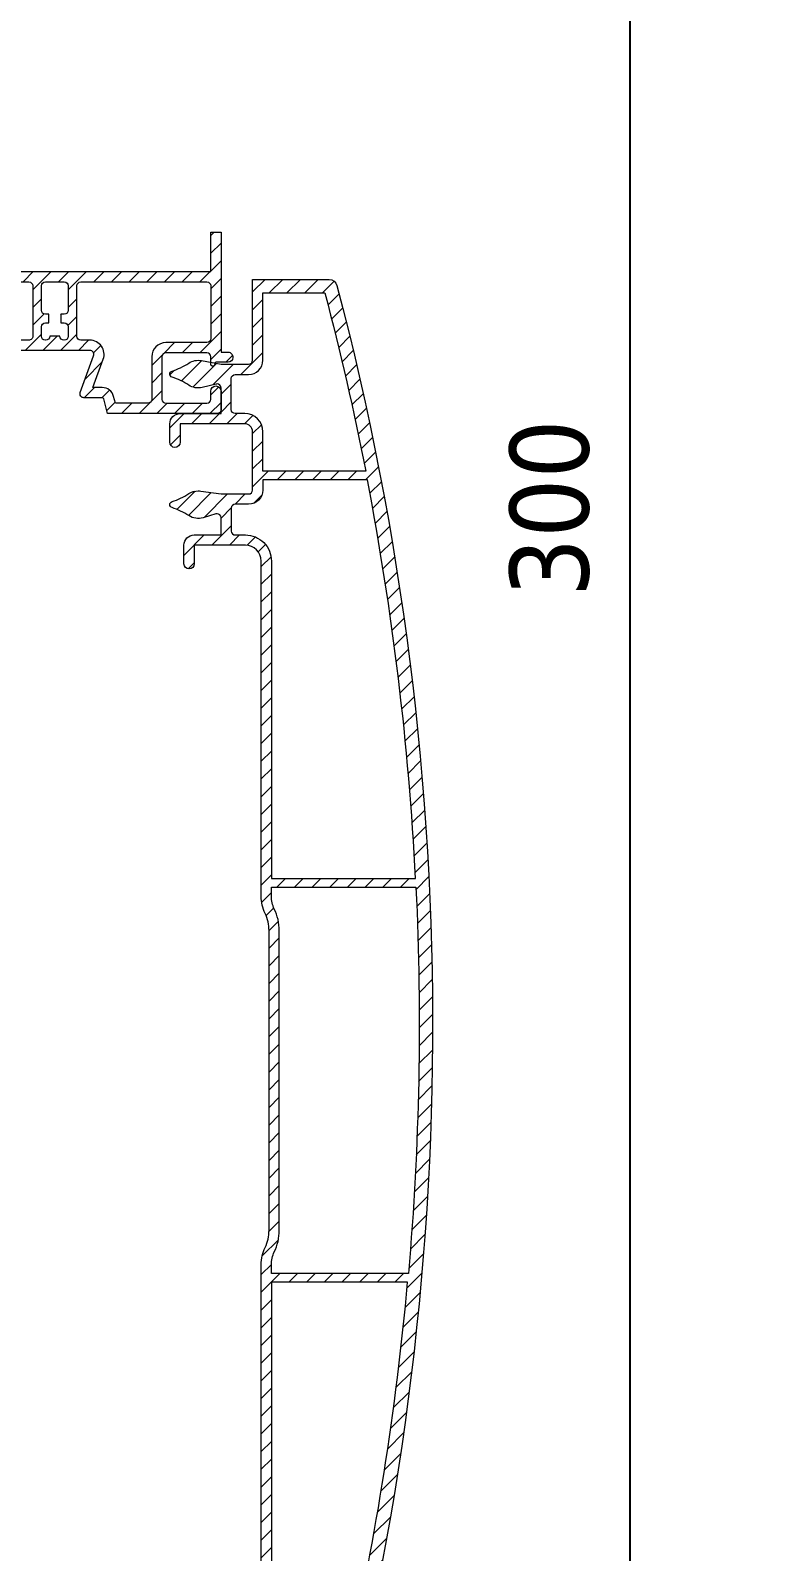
# Model space of a CAD drawing. Header units: millimetres. Extents: x -20000 to 230000, y -17405 to 25402.
# Drawn here: x 165192.1 to 165284.2, y -3788 to -3595.1 of the extents above; entities that cross this region are included whole.
import ezdxf

# ---------------------------------------------------------------- set-up
doc = ezdxf.new("R2010")
doc.units = ezdxf.units.MM
doc.header["$PDMODE"] = 35
doc.header["$PDSIZE"] = 0.5
doc.layers.get('0').update_dxf_attribs({"lineweight": 13})
doc.layers.get('Defpoints').update_dxf_attribs({"true_color": 0xc2a584})
doc.layers.add('1 - Cotation', color=32, linetype='Continuous', lineweight=13)
doc.layers.add('1 - PVC', color=7, linetype='Continuous', lineweight=13)
doc.styles.add('Texte Poralu', font='tahomabd.ttf')
doc.dimstyles.new('100 - 1000', dxfattribs={"dimtxt": 15, "dimasz": 15, "dimexe": 5, "dimexo": 2.5, "dimgap": 8, "dimtad": 1, "dimdec": 1, "dimtxsty": 'Texte Poralu', "dimcen": 10, "dimazin": 0, "dimtfac": 1, "dimtdec": 1, "dimtmove": 0, "dimatfit": 3, "dimfxl": 1, "dimarcsym": 0})
doc.dimstyles.new('30 - 1000', dxfattribs={"dimtxt": 10, "dimasz": 10, "dimexe": 5, "dimexo": 2.5, "dimgap": 5, "dimtad": 1, "dimdec": 1, "dimtxsty": 'Texte Poralu', "dimcen": 5, "dimazin": 0, "dimtfac": 1, "dimtdec": 1, "dimtmove": 0, "dimatfit": 3, "dimfxl": 1, "dimarcsym": 0})

# ---------------------------------------------------------------- blocks, each defined once
blk = doc.blocks.new('*D1036')
at = {"layer": '1 - Cotation', "color": 0, "lineweight": -2, "transparency": 16777216}
for p, q in [((165415.0000000001, -3505.668358777199), (165357.4999999999, -3505.668358777199)), ((165362.4999999999, -3520.668358777199), (165362.4999999999, -3790.668358777184)), ((165020.0000000001, -3805.668358777184), (165367.4999999999, -3805.668358777184))]:
    blk.add_line(p, q, dxfattribs=at)
at = {"layer": '1 - Cotation', "color": 0, "transparency": 16777216}
for points in [[(165359.9999999999, -3520.668358777199), (165364.9999999999, -3520.668358777199), (165362.4999999999, -3505.668358777199)], [(165359.9999999999, -3790.668358777184), (165364.9999999999, -3790.668358777184), (165362.4999999999, -3805.668358777184)]]:
    blk.add_solid(points, dxfattribs=at)
at = {"layer": 'Defpoints', "color": 0, "transparency": 16777216}
for p in [(165417.5000000001, -3505.668358777199), (165017.5000000001, -3805.668358777184), (165362.4999999999, -3805.668358777184)]:
    blk.add_point(p, dxfattribs=at)
at = {"layer": '1 - Cotation', "color": 0, "transparency": 16777216, "insert": (165346.9999999999, -3655.668358777164), "char_height": 15, "attachment_point": 5, "rotation": 90, "style": 'Texte Poralu'}
blk.add_mtext('RET', dxfattribs=at)
blk = doc.blocks.new('*D1045')
at = {"layer": 'Defpoints', "color": 0, "lineweight": -2, "transparency": 16777216}
for p, q in [((165020.0000000001, -3505.668358777199), (165273.2423101744, -3505.668358777199)), ((165268.2423101744, -3795.668358777184), (165268.2423101744, -3515.668358777199)), ((165020.0000000001, -3805.668358777184), (165273.2423101744, -3805.668358777184))]:
    blk.add_line(p, q, dxfattribs=at)
at = {"layer": 'Defpoints', "color": 0, "transparency": 16777216}
for p in [(165017.5000000001, -3505.668358777199), (165268.2423101744, -3505.668358777199), (165017.5000000001, -3805.668358777184)]:
    blk.add_point(p, dxfattribs=at)
for points in [[(165266.5756435077, -3515.668358777199), (165269.908976841, -3515.668358777199), (165268.2423101744, -3505.668358777199)], [(165266.5756435077, -3795.668358777184), (165269.908976841, -3795.668358777184), (165268.2423101744, -3805.668358777184)]]:
    blk.add_solid(points, dxfattribs=at)
at = {"layer": 'Defpoints', "color": 0, "transparency": 16777216, "insert": (165258.034116756, -3655.668358777164), "char_height": 10, "attachment_point": 5, "rotation": 90, "style": 'Texte Poralu'}
blk.add_mtext('300', dxfattribs=at)
blk = doc.blocks.new('Rehau - VR MB 190 - Caisson face dessus')
at = {"layer": '1 - PVC'}
h = blk.add_hatch(dxfattribs=at)
h.set_pattern_fill('ANSI31', color=256, scale=0.5, style=0)
h.set_pattern_definition([(45, (0, -23), (-1.122532015133644, 1.122532015133644), [])])
h.paths.add_polyline_path([(0, 0), (-1.30000000000291, 0), (-1.30000000000291, -5), (-103.6000000000058, -5), (-103.6000000000058, -1.499729683448095), (-95.91209513525246, -3.479464190488216, 1), (-95.58790486474754, -2.220535809523426), (-104.2753114344086, 0.01658325811149552, 0.4901149396407558), (-104.8999999999942, -0.4676199653767981), (-104.8999999999942, -5), (-173.8000000000029, -5), (-173.8000000000029, -0.5059667757595889, 0.4779336225910771), (-174.4054816911375, -0.01721979328431189), (-184.5871261984867, -2.214628922869451, 1), (-184.3128738015221, -3.48537107714219), (-175.1000000000058, -1.497042670496739), (-175.1000000000058, -5), (-192.1000000000058, -5, 0.4142135623730951), (-195.1000000000058, -8), (-195.1000000000058, -22.5), (-192.8000000000029, -22.5, 0.6681786379194443), (-192.0928932188108, -20.79289321880788), (-193.8000000000029, -19.08578643761575), (-193.8000000000029, -8, -0.4142135623730951), (-192.1000000000058, -6.299999999988358), (-183.6000000000058, -6.299999999988358, -0.4142135623730951), (-183.1000000000058, -6.799999999988358), (-183.1000000000058, -22.5, 0.7002075382097579), (-182.2169777784438, -22.82139380485751), (-180.5169777784467, -20.79541269742185, 0.3888787318536968), (-180.5464466094127, -20.12046550196828), (-181.8000000000029, -18.86691211140715), (-181.8000000000029, -15), (-164.25, -15), (-164.25, -17.32876848225715, -0.2490694201742619), (-164.6900000000023, -18.1572610893636, 0.4738594639456429), (-164.9018622759031, -20.4693856893573), (-164.8999908398982, -20.4712232426391, -0.2004692442629366), (-163.9999967667973, -22.60160820331657, 0.9956274607924341), (-163.2000045008317, -22.60189747536788), (-163.2000032293581, -22.6016073289793, -0.200469168454592), (-162.3000091598951, -20.47122324269731, 0.4726726556039848), (-162.5030204101786, -18.162007441686), (-162.5099999960512, -18.15726109204115, -0.2490694214405701), (-162.9499999999971, -17.32876848225715), (-162.9499999999971, -15), (-135.7939221417182, -15, 0.06874593423649897), (-122.2381460586766, -13.12734082399402, -0.1381447409988733), (-76.961853941335, -13.12734082399402, 0.06874593423648462), (-63.40607785827888, -15), (-16.64432660114835, -15, -0.5205670505521435), (-16.17448029074876, -15.67101007164456), (-17.86984631039377, -20.32898992835544, 0.5205670505517205), (-17.39999999999418, -21), (-15.0893637824629, -21, -0.3394542588623574), (-14.89617861720035, -21.14823619095841), (-14.39999999999418, -23), (-0.5, -23, 0.4142135623730951), (0, -22.5), (0, -20.15000000002328, 1), (-1.30000000000291, -20.15000000002328), (-1.30000000000291, -21.20000000001164, -0.4142135623730951), (-1.80000000000291, -21.70000000001164), (-7, -21.70000000001164, -0.4142135623730951), (-7.5, -21.20000000001164), (-7.5, -15.79999999998836, -0.4142135623730951), (-7, -15.29999999998836), (-1.80000000000291, -15.29999999998836, -0.4142135623730951), (-1.30000000000291, -15.79999999998836), (-1.30000000000291, -16.75, 1), (-0.8000000000029104, -16.75), (-0.8000000000029104, -16.70000000001164, -0.4142135623730951), (-0.6000000000058208, -16.5), (0.8999999999941792, -16.5, 0.4142135623737055), (1.5, -15.90000000002328, 0.4142135623728544), (0.8999999999941792, -15.20000000001164), (0, -15.20000000001164)])
h.paths.add_polyline_path([(-140.8000000000029, -9.25), (-140.3500000000058, -9.25), (-140.3500000000058, -8.150000000023283), (-140.8000000000029, -8.150000000023283, -0.4142135623730951), (-141.3000000000029, -7.650000000023283), (-141.3000000000029, -6.799999999988358, -0.4142135623730951), (-140.8000000000029, -6.299999999988358), (-138.3999999999942, -6.299999999988358, -0.4142135623730951), (-137.8999999999942, -6.799999999988358), (-137.8999999999942, -7.650000000023283, -0.4142135623730951), (-138.3999999999942, -8.150000000023283), (-138.8500000000058, -8.150000000023283), (-138.8500000000058, -9.25), (-138.3999999999942, -9.25, -0.4142135623731618), (-137.8999999999942, -9.75), (-137.8999999999942, -10.25, -0.4142135623730951), (-138.3999999999942, -10.75), (-138.8500000000058, -10.75), (-138.8500000000058, -11.84999999997672), (-138.3999999999942, -11.84999999997672, -0.4142135623730951), (-137.8999999999942, -12.34999999997672), (-137.8999999999942, -13.20000000001164, -0.4142135623730951), (-138.3999999999942, -13.70000000001164), (-140.8000000000029, -13.70000000001164, -0.4142135623730951), (-141.3000000000029, -13.20000000001164), (-141.3000000000029, -12.34999999997672, -0.4142135623730951), (-140.8000000000029, -11.84999999997672), (-140.3500000000058, -11.84999999997672), (-140.3500000000058, -10.75), (-140.8000000000029, -10.75, -0.4142135623730951), (-141.3000000000029, -10.25), (-141.3000000000029, -9.75, -0.4142135623730951)], flags=16)
h.paths.add_polyline_path([(-142.3999999999942, -13.20000000001164, -0.4142135623730951), (-142.8999999999942, -13.70000000001164), (-175.8000000000029, -13.70000000001164, -0.4142135623730951), (-176.3000000000029, -13.20000000001164), (-176.3000000000029, -6.799999999988358, -0.4142135623730951), (-175.8000000000029, -6.299999999988358), (-142.8999999999942, -6.299999999988358, -0.4142135623730951), (-142.3999999999942, -6.799999999988358)], flags=16)
h.paths.add_polyline_path([(-136.8000000000029, -6.799999999988358, -0.4142135623730951), (-136.3000000000029, -6.299999999988358), (-100.6499999999942, -6.299999999988358, -0.4142135623728953), (-100.1499999999942, -6.799999999988358), (-100.1499999999942, -8.206462730187923, -0.4106126821967224), (-100.6438452520524, -8.706424847827293, 0.06565458274629217), (-122.5905962362449, -11.87602996238274, -0.06875213837987151), (-136.3025589063182, -13.69897293968825, -0.4127153763888642), (-136.8000000000029, -13.19897948770085)], flags=16)
h.paths.add_polyline_path([(-177.3999999999942, -9.75), (-177.3999999999942, -10.25, -0.4142135623730951), (-177.8999999999942, -10.75), (-178.8500000000058, -10.75), (-178.8500000000058, -11.84999999997672), (-177.8999999999942, -11.84999999997672, -0.4142135623730951), (-177.3999999999942, -12.34999999997672), (-177.3999999999942, -13.20000000001164, -0.4142135623730951), (-177.8999999999942, -13.70000000001164), (-181.3000000000029, -13.70000000001164, -0.4142135623730951), (-181.8000000000029, -13.20000000001164), (-181.8000000000029, -12.54999999998836, -0.4142135623730951), (-181.3000000000029, -12.04999999998836), (-180.3500000000058, -12.04999999998836), (-180.3500000000058, -10.75), (-181.3000000000029, -10.75, -0.4142135623730951), (-181.8000000000029, -10.25), (-181.8000000000029, -9.75, -0.4142135623730951), (-181.3000000000029, -9.25), (-180.3500000000058, -9.25), (-180.3500000000058, -7.950000000011642), (-181.3000000000029, -7.950000000011642, -0.4142135623730951), (-181.8000000000029, -7.450000000011642), (-181.8000000000029, -6.799999999988358, -0.4142135623730951), (-181.3000000000029, -6.299999999988358), (-177.8999999999942, -6.299999999988358, -0.4142135623730951), (-177.3999999999942, -6.799999999988358), (-177.3999999999942, -7.650000000023283, -0.4142135623730951), (-177.8999999999942, -8.150000000023283), (-178.8500000000058, -8.150000000023283), (-178.8500000000058, -9.25), (-177.8999999999942, -9.25, -0.4142135623728953)], flags=16)
h.paths.add_polyline_path([(-99.05000000000291, -8.206462730187923), (-99.05000000000291, -6.799999999988358, -0.4142135623730951), (-98.55000000000291, -6.299999999988358), (-62.35000000000582, -6.299999999988358, -0.4142135623728953), (-61.85000000000582, -6.799999999988358), (-61.85000000000582, -13.20000000001164, -0.4142135623725623), (-62.34999999999127, -13.70000000001164), (-63.40607785827888, -13.70000000001164, -0.06874593423649415), (-76.60940376317012, -11.87602996255737, 0.06565458274807222), (-98.55615474794467, -8.706424847827293, -0.4106126821957295)], flags=16)
h.paths.add_polyline_path([(-60.75, -6.799999999988358, -0.4142135623730951), (-60.25, -6.299999999988358), (-24.39999999999418, -6.299999999988358, -0.4142135623730285), (-23.89999999999418, -6.799999999988358), (-23.89999999999418, -13.20000000001164, -0.4142135623728287), (-24.39999999999418, -13.70000000001164), (-60.25, -13.70000000001164, -0.4142135623736944), (-60.75, -13.20000000001164)], flags=16)
h.paths.add_polyline_path([(-22.80000000000291, -6.799999999988358, -0.4142135623730951), (-22.30000000000291, -6.299999999988358), (-19.89999999999418, -6.299999999988358, -0.4142135623730951), (-19.39999999999418, -6.799999999988358), (-19.39999999999418, -9.900000000023283, -0.4142135623736278), (-19.89999999999418, -10.40000000002328), (-20.35000000000582, -10.40000000002328), (-20.35000000000582, -11.5), (-19.89999999999418, -11.5, -0.4142135623730951), (-19.39999999999418, -12), (-19.39999999999418, -13.20000000001164, -0.4142135623730951), (-19.89999999999418, -13.70000000001164), (-19.94999999999709, -13.70000000001164, -0.4142135623730951), (-20.44999999999709, -13.20000000001164), (-21.75, -13.20000000001164, -0.4142135623730951), (-22.25, -13.70000000001164), (-22.30000000000291, -13.70000000001164, -0.4142135623723626), (-22.80000000000291, -13.20000000001164), (-22.80000000000291, -12, -0.414213562372296), (-22.30000000000291, -11.5), (-21.85000000000582, -11.5), (-21.85000000000582, -10.40000000002328), (-22.30000000000291, -10.40000000002328, -0.4142135623725622), (-22.80000000000291, -9.900000000023283)], flags=16)
h.paths.add_polyline_path([(-18.30000000000291, -6.799999999988358, -0.4142135623730951), (-17.80000000000291, -6.299999999988358), (-1.80000000000291, -6.299999999988358, -0.4142135623730951), (-1.30000000000291, -6.799999999988358), (-1.30000000000291, -13.5, -0.4142135623736278), (-1.80000000000291, -14), (-7, -14, 0.4142135623731321), (-8.80000000000291, -15.79999999998836), (-8.80000000000291, -21.20000000001164, -0.4142135623730951), (-9.30000000000291, -21.70000000001164), (-13.40247491562332, -21.70000000001164), (-13.6426914826443, -20.8034995670896, 0.336273883426644), (-15.08080011735728, -19.70000000001164), (-16.25748159459908, -19.70000000001164), (-14.95287988372729, -16.11563625797862, 0.5205670505517457), (-16.64432660114835, -13.70000000001164), (-17.80000000000291, -13.70000000001164, -0.4142135623730951), (-18.30000000000291, -13.20000000001164)], flags=16)
for points in [[(-76.961853941335, -13.12734082399402, 0.1381447409988704), (-122.2381460586766, -13.12734082399402, -0.06874593423649415), (-135.7939221417182, -15), (-162.9499999999971, -15), (-162.9499999999971, -17.32876848225715, 0.2475759155176926), (-162.5146530638158, -18.15409685176564), (-162.5099999999948, -18.1572610893636, -0.4743948554258062), (-162.3000091598951, -20.47122324269731, 0.2002812641760695), (-163.1999937297951, -22.59943953668699), (-163.2000032331998, -22.60160820331657, -0.9959875415723302), (-163.9999967667973, -22.60160820331657, 0.2004692442629365), (-164.8999908398982, -20.4712232426391), (-164.9018622759031, -20.4693856893573, -0.4738594639456926), (-164.6900000000023, -18.1572610893636, 0.2490694201741676), (-164.25, -17.32876848225715), (-164.25, -15), (-181.8000000000029, -15), (-181.8000000000029, -18.86691211140715), (-180.5464466094127, -20.12046550196828, -0.3888787318536968), (-180.5169777784467, -20.79541269742185), (-182.2169777784438, -22.82139380485751, -0.7002075382097577), (-183.1000000000058, -22.5), (-183.1000000000058, -6.799999999988358, 0.414213562373095), (-183.6000000000058, -6.299999999988358), (-192.1000000000058, -6.299999999988358, 0.414213562373095), (-193.8000000000029, -8), (-193.8000000000029, -19.08578643761575), (-192.0928932188108, -20.79289321880788, -0.6681786379194442), (-192.8000000000029, -22.5), (-195.1000000000058, -22.5), (-195.1000000000058, -8, -0.414213562373095), (-192.1000000000058, -5), (-175.1000000000058, -5), (-175.1000000000058, -1.497042670496739), (-184.3128738015221, -3.48537107714219, -1.000000000000468), (-184.5871261984867, -2.214628922869451), (-174.4054816911375, -0.01721979328431189, -0.4779336225910769), (-173.8000000000029, -0.5059667757595889), (-173.8000000000029, -5), (-104.8999999999942, -5), (-104.8999999999942, -0.4676199653767981, -0.4901149396407558), (-104.2753114344086, 0.01658325811149552), (-95.58790486474754, -2.220535809523426, -0.9999999999990626), (-95.91209513525246, -3.479464190488216), (-103.6000000000058, -1.499729683448095), (-103.6000000000058, -5), (-1.30000000000291, -5), (-1.30000000000291, 0), (0, 0), (0, -15.20000000001164), (0.8999999999941792, -15.20000000001164, -0.4142135623734577), (1.5, -15.90000000002328, -0.414213562373095), (0.8999999999941792, -16.5), (-0.6000000000058208, -16.5, 0.414213562373095), (-0.8000000000029104, -16.70000000001164), (-0.8000000000029104, -16.75, -0.9999999999999999), (-1.30000000000291, -16.75), (-1.30000000000291, -15.79999999998836, 0.414213562373095), (-1.80000000000291, -15.29999999998836), (-7, -15.29999999998836, 0.414213562373095), (-7.5, -15.79999999998836), (-7.5, -21.20000000001164, 0.414213562373095), (-7, -21.70000000001164), (-1.80000000000291, -21.70000000001164, 0.414213562373095), (-1.30000000000291, -21.20000000001164), (-1.30000000000291, -20.15000000002328, -0.9999999999999999), (0, -20.15000000002328), (0, -22.5, -0.414213562373095), (-0.5, -23), (-14.39999999999418, -23), (-14.89617861720035, -21.14823619095841, 0.3394542588623574), (-15.0893637824629, -21), (-17.39999999999418, -21, -0.5205670505517206), (-17.86984631039377, -20.32898992835544), (-16.17448029074876, -15.67101007164456, 0.5205670505521435), (-16.64432660114835, -15), (-63.40607785827888, -15, -0.06874593423649415)], [(-177.3999999999942, -13.20000000001164, -0.414213562373095), (-177.8999999999942, -13.70000000001164), (-181.3000000000029, -13.70000000001164, -0.414213562373095), (-181.8000000000029, -13.20000000001164), (-181.8000000000029, -12.54999999998836, -0.414213562373095), (-181.3000000000029, -12.04999999998836), (-180.3500000000058, -12.04999999998836), (-180.3500000000058, -10.75), (-181.3000000000029, -10.75, -0.414213562373095), (-181.8000000000029, -10.25), (-181.8000000000029, -9.75, -0.414213562373095), (-181.3000000000029, -9.25), (-180.3500000000058, -9.25), (-180.3500000000058, -7.950000000011642), (-181.3000000000029, -7.950000000011642, -0.414213562373095), (-181.8000000000029, -7.450000000011642), (-181.8000000000029, -6.799999999988358, -0.414213562373095), (-181.3000000000029, -6.299999999988358), (-177.8999999999942, -6.299999999988358, -0.414213562373095), (-177.3999999999942, -6.799999999988358), (-177.3999999999942, -7.650000000023283, -0.414213562373095), (-177.8999999999942, -8.150000000023283), (-178.8500000000058, -8.150000000023283), (-178.8500000000058, -9.25), (-177.8999999999942, -9.25, -0.414213562373095), (-177.3999999999942, -9.75), (-177.3999999999942, -10.25, -0.414213562373095), (-177.8999999999942, -10.75), (-178.8500000000058, -10.75), (-178.8500000000058, -11.84999999997672), (-177.8999999999942, -11.84999999997672, -0.414213562373095), (-177.3999999999942, -12.34999999997672)], [(-176.3000000000029, -13.20000000001164), (-176.3000000000029, -6.799999999988358, -0.414213562373095), (-175.8000000000029, -6.299999999988358), (-142.8999999999942, -6.299999999988358, -0.414213562373095), (-142.3999999999942, -6.799999999988358), (-142.3999999999942, -13.20000000001164, -0.414213562373095), (-142.8999999999942, -13.70000000001164), (-175.8000000000029, -13.70000000001164, -0.414213562373095)], [(-141.3000000000029, -12.34999999997672, -0.414213562373095), (-140.8000000000029, -11.84999999997672), (-140.3500000000058, -11.84999999997672), (-140.3500000000058, -10.75), (-140.8000000000029, -10.75, -0.414213562373095), (-141.3000000000029, -10.25), (-141.3000000000029, -9.75, -0.414213562373095), (-140.8000000000029, -9.25), (-140.3500000000058, -9.25), (-140.3500000000058, -8.150000000023283), (-140.8000000000029, -8.150000000023283, -0.414213562373095), (-141.3000000000029, -7.650000000023283), (-141.3000000000029, -6.799999999988358, -0.414213562373095), (-140.8000000000029, -6.299999999988358), (-138.3999999999942, -6.299999999988358, -0.414213562373095), (-137.8999999999942, -6.799999999988358), (-137.8999999999942, -7.650000000023283, -0.414213562373095), (-138.3999999999942, -8.150000000023283), (-138.8500000000058, -8.150000000023283), (-138.8500000000058, -9.25), (-138.3999999999942, -9.25, -0.414213562373095), (-137.8999999999942, -9.75), (-137.8999999999942, -10.25, -0.414213562373095), (-138.3999999999942, -10.75), (-138.8500000000058, -10.75), (-138.8500000000058, -11.84999999997672), (-138.3999999999942, -11.84999999997672, -0.414213562373095), (-137.8999999999942, -12.34999999997672), (-137.8999999999942, -13.20000000001164, -0.414213562373095), (-138.3999999999942, -13.70000000001164), (-140.8000000000029, -13.70000000001164, -0.414213562373095), (-141.3000000000029, -13.20000000001164)], [(-136.8000000000029, -13.19897948775906), (-136.8000000000029, -6.799999999988358, -0.414213562373095), (-136.3000000000029, -6.299999999988358), (-100.6499999999942, -6.299999999988358, -0.414213562373095), (-100.1499999999942, -6.799999999988358), (-100.1499999999942, -8.206462730187923, -0.4106126821967224), (-100.6438452520524, -8.706424847827293, 0.06565458274629217), (-122.5905962362449, -11.87602996238274, -0.06875213837987151), (-136.3025589063182, -13.69897293968825, -0.4127153763857373)], [(-63.40607785827888, -13.70000000001164, -0.06874593423649415), (-76.60940376317012, -11.87602996255737, 0.06565458274807222), (-98.55615474794467, -8.706424847827293, -0.4106126821959256), (-99.05000000000291, -8.206462730187923), (-99.05000000000291, -6.799999999988358, -0.414213562373095), (-98.55000000000291, -6.299999999988358), (-62.35000000000582, -6.299999999988358, -0.414213562373095), (-61.85000000000582, -6.799999999988358), (-61.85000000000582, -13.20000000001164, -0.414213562373095), (-62.35000000000582, -13.70000000001164)], [(-60.25, -13.70000000001164, -0.414213562373095), (-60.75, -13.20000000001164), (-60.75, -6.799999999988358, -0.414213562373095), (-60.25, -6.299999999988358), (-24.39999999999418, -6.299999999988358, -0.414213562373095), (-23.89999999999418, -6.799999999988358), (-23.89999999999418, -13.20000000001164, -0.4142135623738942), (-24.39999999999418, -13.70000000001164)], [(-21.75, -13.20000000001164, -0.414213562373095), (-22.25, -13.70000000001164), (-22.30000000000291, -13.70000000001164, -0.414213562373095), (-22.80000000000291, -13.20000000001164), (-22.80000000000291, -12, -0.414213562373095), (-22.30000000000291, -11.5), (-21.85000000000582, -11.5), (-21.85000000000582, -10.40000000002328), (-22.30000000000291, -10.40000000002328, -0.414213562373095), (-22.80000000000291, -9.900000000023283), (-22.80000000000291, -6.799999999988358, -0.414213562373095), (-22.30000000000291, -6.299999999988358), (-19.89999999999418, -6.299999999988358, -0.414213562373095), (-19.39999999999418, -6.799999999988358), (-19.39999999999418, -9.900000000023283, -0.414213562373095), (-19.89999999999418, -10.40000000002328), (-20.35000000000582, -10.40000000002328), (-20.35000000000582, -11.5), (-19.89999999999418, -11.5, -0.414213562373095), (-19.39999999999418, -12), (-19.39999999999418, -13.20000000001164, -0.414213562373095), (-19.89999999999418, -13.70000000001164), (-19.94999999999709, -13.70000000001164, -0.414213562373095), (-20.44999999999709, -13.20000000001164)], [(-14.95287988372729, -16.11563625797862, 0.5205670505519059), (-16.64432660114835, -13.70000000001164), (-17.80000000000291, -13.70000000001164, -0.414213562373095), (-18.30000000000291, -13.20000000001164), (-18.30000000000291, -6.799999999988358, -0.414213562373095), (-17.80000000000291, -6.299999999988358), (-1.80000000000291, -6.299999999988358, -0.414213562373095), (-1.30000000000291, -6.799999999988358), (-1.30000000000291, -13.5, -0.414213562373095), (-1.80000000000291, -14), (-7, -14, 0.414213562373095), (-8.80000000000291, -15.79999999998836), (-8.80000000000291, -21.20000000001164, -0.414213562373095), (-9.30000000000291, -21.70000000001164), (-13.40247491562332, -21.70000000001164), (-13.63825860340148, -20.82004329765914, 0.3394542588655843), (-15.08080011737184, -19.70000000001164), (-16.25748159459908, -19.70000000001164)]]:
    blk.add_lwpolyline(points, format="xyb", close=True, dxfattribs=at)
blk = doc.blocks.new('Rehau - VR MB 190 - Caisson face intérieure')
at = {"layer": '1 - PVC'}
h = blk.add_hatch(dxfattribs=at)
h.set_pattern_fill('ANSI31', color=256, scale=0.5, style=0)
h.set_pattern_definition([(45, (-4, -17), (-1.122532015133644, 1.122532015133644), [])])
edge = h.paths.add_edge_path(flags=16)
edge.add_line((3.394000000000233, -120.5866706960951), (3.394000000000233, -82.5866706960951))
edge.add_arc((-2.906000000002678, -82.5866706960951), 6.300000000001546, 359.9999999999917, 385.841932763138)
edge.add_arc((6.093999999997322, -78.22777175257215), 3.700000000000713, 180.0000000000035, 205.8419327631764, ccw=False)
edge.add_line((2.394000000000233, -78.22777175257215), (2.394000000000233, -77.0899999999674))
edge.add_line((2.394000000000233, -77.09000000002561), (20.74565424636239, -77.09000000002561))
edge.add_arc((-344.1423107027804, -94.43540387559915), 365.3000000004585, -4.971125750904378, 2.721577495873589, ccw=False)
edge.add_line((19.78361107874662, -126.0899999999674), (2.394000000000233, -126.0900000000256))
edge.add_line((2.394000000000233, -126.0900000000256), (2.394000000000233, -124.9455696396763))
edge.add_arc((6.093999999997322, -124.9455696396763), 3.700000000000273, 154.1580672368379, 180.0000000000141, ccw=False)
edge.add_arc((-2.906000000002678, -120.5866706960951), 6.299999999999276, 334.158067236829, 360.0000000000052)
edge = h.paths.add_edge_path(flags=16)
edge.add_line((-2.69999999999709, -29.00364649336552), (-2.69999999999709, -31.90364649338881))
edge.add_arc((-2.19999999999709, -31.90364649338881), 0.5, 180, 270)
edge.add_line((-2.19999999999709, -32.40364649338881), (-0.9060000000026776, -32.40364649338881))
edge.add_arc((-0.9060000000026776, -35.70364649337716), 3.299999999999727, 0, 90.0000000000079, ccw=False)
edge.add_line((2.394000000000233, -35.70364649337716), (2.394000000000233, -75.98999999999069))
edge.add_line((2.394000000000233, -75.98999999999069), (20.69170234452758, -75.98999999999069))
edge.add_arc((-344.1423107019218, -94.43540387559915), 365.2999999996057, 2.894315364894684, 10.8934254567832)
edge.add_line((14.57513104219106, -25.39999999996508), (1.30000000000291, -25.40000000002328))
edge.add_line((1.30000000000291, -25.40000000002328), (1.30000000000291, -26.70364649337716))
edge.add_arc((-0.5, -26.70364649337716), 1.799999999999272, -90.0000000000145, 0, ccw=False)
edge.add_line((-0.5, -28.50364649336552), (-2.19999999999709, -28.50364649336552))
edge.add_arc((-2.19999999999709, -29.00364649336552), 0.5000000000004547, 89.99999999994789, 179.9999999999479)
edge = h.paths.add_edge_path(flags=16)
edge.add_line((-2.69999999999709, -16.5), (-2.69999999999709, -12.54999999998836))
edge.add_arc((-2.19999999999709, -12.54999999998836), 0.5000000000004547, 89.99999999994787, 179.9999999999479, ccw=False)
edge.add_line((-2.19999999999709, -12.04999999998836), (-0.5, -12.04999999998836))
edge.add_arc((-0.5, -10.25), 1.800000000000182, 269.9999999999856, 359.9999999999856)
edge.add_line((1.30000000000291, -10.25), (1.30000000000291, -1.700000000011642))
edge.add_line((1.30000000000291, -1.700000000011642), (9.190726060493034, -1.700000000011642))
edge.add_arc((-344.1423107030278, -94.43540387571556), 365.3000000007144, 11.069173990584773, 14.7061013882996, ccw=False)
edge.add_line((14.36168526312395, -24.29999999993015), (1.299999999988358, -24.29999999998836))
edge.add_line((1.30000000000291, -24.29999999998836), (1.30000000000291, -19.29999999998836))
edge.add_arc((-1, -19.29999999998836), 2.299999999999727, 359.9999999999944, 450)
edge.add_line((-1, -17), (-2.19999999999709, -17))
edge.add_arc((-2.19999999999709, -16.5), 0.5000000000001137, 179.999999999987, 270, ccw=False)
edge = h.paths.add_edge_path(flags=16)
edge.add_line((2.394000000000233, -127.1900000000023), (2.394000000000233, -175.1500000000233))
edge.add_line((2.394000000000233, -175.1500000000233), (12.12899599030789, -175.1500000000233))
edge.add_arc((-344.1423107028531, -94.43540387554094), 365.3000000005403, 347.2349117571676, 354.8556693828665)
edge.add_line((19.68625666524167, -127.1899999999441), (2.394000000000233, -127.1900000000023))
edge = h.paths.add_edge_path(flags=16)
edge.add_line((-0.9060000000026776, -188.2999999999884), (-21.20600000000559, -188.2999999999884))
edge.add_line((-21.20600000000559, -188.2999999999884), (-21.20600000000559, -186.7204987106961))
edge.add_line((-21.20600000000559, -186.7204987106961), (-14.14300339722831, -184.1497781825601))
edge.add_arc((-12.90600000000268, -183.75), 1.299999999999929, 197.9099386562721, 270.00000000002)
edge.add_line((-12.90600000000268, -185.0499999999884), (-5.906000000002678, -185.0499999999884))
edge.add_arc((-5.906000000002678, -183.25), 1.800000000000409, 269.9999999999856, 359.9999999999783)
edge.add_line((-4.105999999999767, -183.25), (-4.105999999999767, -176.75))
edge.add_arc((-3.605999999999767, -176.75), 0.5, 90, 180, ccw=False)
edge.add_line((-3.605999999999767, -176.25), (11.8780003208085, -176.25))
edge.add_arc((-344.1423107008159, -94.4354038759484), 365.2999999984569, 344.4963202581207, 347.0579468574051, ccw=False)
edge.add_arc((7.57653949354426, -192.0000000000582), 0.2999999999640085, 269.9999999952233, 344.4963202532397, ccw=False)
edge.add_line((7.576539493515156, -192.2999999999884), (6.093999999997322, -192.2999999999884))
edge.add_arc((6.093999999997322, -192), 0.3000000000000682, 180.0000000000217, 270, ccw=False)
edge.add_line((5.793999999994412, -192), (5.793999999994412, -181.5))
edge.add_arc((3.593999999997322, -181.5), 2.199999999999818, 0, 90)
edge.add_line((3.593999999997322, -179.2999999999884), (1.593999999997322, -179.2999999999884))
edge.add_arc((1.593999999997322, -181.5), 2.200000000000159, 90, 179.999999999997)
edge.add_line((-0.6059999999997672, -181.5), (-0.6059999999997672, -188))
edge.add_arc((-0.9060000000026776, -188), 0.2999999999997272, -89.99999999982629, 1.0862777344300412e-10, ccw=False)
edge = h.paths.add_edge_path(flags=17)
edge.add_arc((-21.40600000000268, -187.0061283120303), 1.499999999997867, 176.0383878751833, 178.1165752134831)
edge.add_arc((-21.40600000000268, -187.0061283120885), 1.500000000001554, 110.0000000000427, 176.0383878736522)
edge.add_line((-21.91903021499456, -185.5965893808752), (-13.76881513695116, -182.6301536895917))
edge.add_arc((-13.5978050652775, -183.0999999999767), 0.5000000000000001, 15.00000000002052, 110.0000000001005)
edge.add_line((-13.11484215213568, -182.9705904774601), (-12.90599999998813, -183.75))
edge.add_line((-12.90600000000268, -183.75), (-5.906000000002678, -183.75))
edge.add_arc((-5.906000000002678, -183.25), 0.5, 270, 360)
edge.add_line((-5.406000000002678, -183.25), (-5.406000000002678, -176.75))
edge.add_arc((-5.906000000002678, -176.75), 0.5, 0, 90)
edge.add_line((-5.906000000002678, -176.25), (-6.220676711207489, -176.25))
edge.add_line((-6.220676711207489, -176.25), (-16.96518254822877, -176.25))
edge.add_arc((-16.96518254822877, -173.75), 2.499999999997044, 250.0000000000072, 269.9999999999687)
edge.add_line((-17.82023290653888, -176.0992315519834), (-19.76105035831279, -175.3928317694226))
edge.add_arc((-18.90600000000268, -173.0436002174392), 2.499999999999562, 179.9999999999844, 249.9999999999957)
edge.add_line((-21.40600000000268, -173.0436002174392), (-21.40600000000268, -172.6500000000233))
edge.add_arc((-20.75599999999395, -172.6500000000233), 0.6499999999996362, 90, 180)
edge.add_arc((-20.75599999999395, -172.6500000000233), 0.6500000000007731, 1.002119382712587e-10, 90.00000000012024)
edge.add_line((-20.10599999999977, -172.6500000000233), (-20.10599999999977, -173.0436002174392))
edge.add_arc((-18.90600000000268, -173.0436002174392), 1.199999999999818, 180.0000000000543, 250.0000000001013)
edge.add_line((-19.31642417199328, -174.1712313623284), (-17.37560672021937, -174.8776311448892))
edge.add_arc((-16.96518254822877, -173.75), 1.200000000002682, 250.0000000001032, 270.0000000000651)
edge.add_line((-16.96518254822877, -174.9500000000116), (1.093999999997322, -174.9500000000116))
edge.add_line((1.093999999997322, -174.9500000000116), (1.093999999997322, -124.9455696396763))
edge.add_arc((6.093999999997322, -124.9455696396763), 5, 154.1580672368328, 180.0000000000091)
edge.add_arc((-2.906000000002678, -120.5866706961533), 4.999999999999556, 334.1580672368434, 360.0000000000182)
edge.add_line((2.093999999997322, -120.5866706960951), (2.093999999997322, -82.5866706960951))
edge.add_arc((-2.906000000002678, -82.5866706961533), 5.000000000000455, 1.954132796291007e-11, 25.84193276316606)
edge.add_arc((6.093999999997322, -78.22777175257215), 5.00000000000041, 179.9999999999896, 205.8419327631649)
edge.add_line((1.093999999997322, -78.22777175257215), (1.093999999997322, -35.70364649337716))
edge.add_arc((-0.9060000000026776, -35.70364649337716), 2, 0, 90)
edge.add_line((-0.9060000000026776, -33.70364649337716), (-7.406000000002678, -33.70364649337716))
edge.add_line((-7.406000000002678, -33.70364649337716), (-7.406000000002678, -36.05364649335388))
edge.add_arc((-8.055999999996857, -36.05364649335388), 0.650000000000091, 270, 360)
edge.add_arc((-8.055999999996857, -36.05364649335388), 0.650000000000091, 180, 270)
edge.add_line((-8.706000000005588, -36.05364649335388), (-8.706000000005588, -33.70364649337716))
edge.add_arc((-7.406000000002678, -33.70364649337716), 1.300000000000182, 90, 180)
edge.add_line((-7.406000000002678, -32.40364649338881), (-4, -32.40364649338881))
edge.add_line((-4, -32.40364649338881), (-4, -30.20364649337716))
edge.add_arc((-4.5, -30.20364649337716), 0.5, 0, 90)
edge.add_arc((-4.5, -30.20364649337716), 0.5000000000007958, 90, 106.6616308095693)
edge.add_line((-4.643359515859629, -29.72463913518004), (-6.269218130240915, -30.2112335471902))
edge.add_arc((-6.899999999994179, -28.10360117105301), 2.19999999999968, 236.9696022112024, 286.6616308094389)
edge.add_arc((-13.0049397683033, -37.49347392981872), 8.999999999999531, 56.96960221122055, 71.99884624534782)
edge.add_arc((-10.10000000000582, -28.55360117106466), 0.4000000000001879, 180.0000000000163, 251.9988462451734)
edge.add_arc((-10.10000000000582, -28.55360117106466), 0.3999999999996362, 108.0011537548417, 180.0000000000814)
edge.add_arc((-13.0049397683033, -19.61372841231059), 8.999999999999835, 288.0011537546516, 303.0303977887783)
edge.add_arc((-6.899999999994179, -29.0036011710763), 2.199999999999867, 89.99999999997631, 123.0303977887861)
edge.add_arc((-6.899999999994179, -29.0036011710763), 2.199999999999818, 81.69417213942577, 90.00000000011843)
edge.add_line((-6.582194929505931, -26.8266767495079), (-4, -27.20364649337716))
edge.add_line((-4, -27.20364649337716), (-0.5, -27.20364649337716))
edge.add_arc((-0.5, -26.70364649337716), 0.5, 270, 360)
edge.add_line((0, -26.70364649337716), (0, -19.29999999998836))
edge.add_arc((-1, -19.29999999998836), 1, 0, 90)
edge.add_line((-1, -18.29999999998836), (-9.19999999999709, -18.29999999998836))
edge.add_line((-9.19999999999709, -18.29999999998836), (-9.19999999999709, -20.64999999996508))
edge.add_arc((-9.85000000000582, -20.65000000002328), 0.6500000000019099, 269.99999999996, 359.9999999999399)
edge.add_arc((-9.85000000000582, -20.65000000002328), 0.6500000000005457, 179.9999999999599, 269.99999999996)
edge.add_line((-10.5, -20.65000000002328), (-10.5, -18.30000000004657))
edge.add_arc((-9.19999999999709, -18.29999999998836), 1.300000000000182, 89.99999999997995, 179.99999999998)
edge.add_line((-9.19999999999709, -17), (-4, -17))
edge.add_line((-4, -17), (-4, -13.75))
edge.add_arc((-4.5, -13.75), 0.5, 0, 90)
edge.add_arc((-4.5, -13.75), 0.5000000000003411, 89.99999999932257, 103.5162877491073)
edge.add_line((-4.616860887370422, -13.26384824077832), (-6.385812095555593, -13.68906774069183))
edge.add_arc((-6.899999999994179, -11.54999999998836), 2.20000000004338, 236.9696022114112, 283.5162877497925)
edge.add_arc((-13.00493976828875, -20.93987275881227), 9.000000000013005, 56.96960221145243, 71.9988462455218)
edge.add_arc((-10.10000000000582, -12.00000000005821), 0.4000000000101668, 108.0011537527208, 251.9988462435147)
edge.add_arc((-13.0049397683033, -3.060127241304144), 8.999999999991886, 288.0011537547745, 303.0303977889112)
edge.add_line((-8.099184597333078, -10.60556070815073), (-8.098754609600292, -10.60528121766401))
edge.add_arc((-6.899999999994179, -12.45000000001164), 2.200000000001017, 79.50036895292195, 123.0170416343497)
edge.add_line((-6.49909577346989, -10.28683662170079), (-3.999999999985448, -10.75))
edge.add_line((-4, -10.75), (-0.5, -10.75))
edge.add_arc((-0.5, -10.25), 0.4999999999996589, 270.0000000000521, 360.0000000000651)
edge.add_line((0, -10.25), (0, 0))
edge.add_line((0, 0), (9.730300985276699, 0))
edge.add_arc((9.730300985276699, -1), 1.000000000000682, 14.79065050053318, 89.99999999992184)
edge.add_arc((-344.1423107023002, -94.43540387559915), 366.9999999999859, 344.4963202581333, 374.7906505005485)
edge.add_arc((7.57653949354426, -192.0000000000582), 1.999999999963748, 269.9999999992835, 344.4963202574169)
edge.add_line((7.576539493515156, -194), (6.093999999997322, -194))
edge.add_arc((6.093999999997322, -192), 2, 180, 270)
edge.add_line((4.093999999997322, -192), (4.093999999997322, -181.5))
edge.add_arc((3.593999999997322, -181.5), 0.5000000000004547, 5.211020790105087e-11, 90.00000000005213)
edge.add_line((3.593999999997322, -181), (1.593999999997322, -181))
edge.add_arc((1.593999999997322, -181.5), 0.5, 90, 180)
edge.add_line((1.093999999997322, -181.5), (1.093999999997322, -188))
edge.add_arc((-0.9060000000026776, -188), 2, 270, 360)
edge.add_line((-0.9060000000026776, -190), (-21.20600000000559, -190))
edge.add_line((-21.20600000000559, -190), (-21.40600000000268, -190))
edge.add_arc((-21.40600000000268, -188.5), 1.5, 180, 270)
edge.add_line((-22.90600000000268, -188.5), (-22.90600000000268, -188.4429536209209))
edge.add_line((-22.90600000000268, -188.4429536209209), (-22.90600000000268, -187.0061283120303))
edge.add_arc((-21.40600000000268, -187.0061283120885), 1.500000000000455, 178.1165752115355, 179.9999999996048, ccw=False)
blk.add_lwpolyline([(1.093999999997322, -174.9500000000116), (1.093999999997322, -124.9455696396763, -0.1132370114589444), (1.593999999997322, -122.7661201679148, 0.1132370114589444), (2.093999999997322, -120.5866706960951), (2.093999999997322, -82.5866706960951, 0.1132370114588164), (1.593999999997322, -80.40722122433363, -0.1132370114589445), (1.093999999997322, -78.22777175257215), (1.093999999997322, -35.70364649337716, 0.414213562373095), (-0.9060000000026776, -33.70364649337716), (-7.406000000002678, -33.70364649337716), (-7.406000000002678, -36.05364649335388, -0.414213562373095), (-8.055999999996857, -36.70364649337716, -0.414213562373095), (-8.706000000005588, -36.05364649335388), (-8.706000000005588, -33.70364649337716, -0.414213562373095), (-7.406000000002678, -32.40364649338881), (-4, -32.40364649338881), (-4, -30.20364649337716, 0.414213562373095), (-4.5, -29.70364649337716, 0.0728284310654299), (-4.643359515859629, -29.72463913518004), (-6.269218130226363, -30.2112335471902, -0.2202852581866502), (-8.09918459734763, -29.94804046297213, 0.06567161322590777), (-10.22361445822753, -28.93402128847083, -0.3249141305616052), (-10.5, -28.55360117106466, -0.3249141305617432), (-10.22361445822753, -28.17318105365848, 0.0656716132259054), (-8.09918459734763, -27.15916187915718, -0.1451285258651951), (-6.899999999994179, -26.80360117106466, -0.03625688560412885), (-6.582194929505931, -26.8266767495079), (-4, -27.20364649337716), (-0.5, -27.20364649337716, 0.414213562373095), (0, -26.70364649337716), (0, -19.29999999998836, 0.414213562373095), (-1, -18.29999999998836), (-9.19999999999709, -18.29999999998836), (-9.19999999999709, -20.65000000002328, -0.414213562373095), (-9.85000000000582, -21.29999999998836, -0.414213562373095), (-10.5, -20.65000000002328), (-10.5, -18.29999999998836, -0.414213562373095), (-9.19999999999709, -17), (-4, -17), (-4, -13.75, 0.414213562373095), (-4.5, -13.25, 0.05904440214981094), (-4.616860887370422, -13.26384824077832), (-6.385812095555593, -13.68906774063362, -0.205937612989249), (-8.099184597362182, -13.39443929190747, 0.06567161322565453), (-10.22361445824208, -12.38042011746438, -0.7265271449590629), (-10.22361445821298, -11.61957988265203, 0.06567161322594955), (-8.099184597333078, -10.60556070815073), (-8.098754609614844, -10.60528121766401, -0.1921926068774707), (-6.49909577346989, -10.28683662170079), (-4, -10.75), (-0.5, -10.75, 0.414213562373095), (0, -10.25), (0, 0), (9.730300985276699, 0, -0.3404732918425016), (10.69716604452697, -0.744712011248339, -0.1329592364453079), (9.50376606991631, -192.5346005267347, -0.3370051233555884)], format="xyb", dxfattribs=at)
for points in [[(-2.69999999999709, -16.5), (-2.69999999999709, -12.54999999998836, -0.414213562373095), (-2.19999999999709, -12.04999999998836), (-0.5, -12.04999999998836, 0.414213562373095), (1.30000000000291, -10.25), (1.30000000000291, -1.700000000011642), (9.190726060493034, -1.700000000011642, -0.01587042166440784), (14.36168526312395, -24.29999999993015), (1.30000000000291, -24.29999999998836), (1.30000000000291, -19.29999999998836, 0.414213562373095), (-1, -17), (-2.19999999999709, -17, -0.414213562373095)], [(-2.69999999999709, -29.00364649336552), (-2.69999999999709, -31.90364649338881, 0.414213562373095), (-2.19999999999709, -32.40364649338881), (-0.9060000000026776, -32.40364649338881, -0.414213562373095), (2.394000000000233, -35.70364649337716), (2.394000000000233, -75.98999999999069), (20.69170234452758, -75.98999999999069, 0.03491688180051765), (14.57513104219106, -25.39999999996508), (1.30000000000291, -25.40000000002328), (1.30000000000291, -26.70364649337716, -0.414213562373095), (-0.5, -28.50364649336552), (-2.19999999999709, -28.50364649336552, 0.414213562373095)], [(3.394000000000233, -120.5866706960951), (3.394000000000233, -82.5866706960951, 0.1132370114588164), (2.763999999995576, -79.84056436171522, -0.1132370114589445), (2.394000000000233, -78.22777175257215), (2.394000000000233, -77.09000000002561), (20.74565424636239, -77.09000000002561, -0.03357836141685094), (19.78361107874662, -126.0899999999674), (2.394000000000233, -126.0900000000256), (2.394000000000233, -124.9455696396763, -0.1132370114589444), (2.763999999995576, -123.3327770305332, 0.1132370114589444)], [(2.394000000000233, -127.1900000000023), (2.394000000000233, -175.1500000000233), (12.12899599030789, -175.1500000000233, 0.03326408877767356), (19.68625666524167, -127.1899999999441)]]:
    blk.add_lwpolyline(points, format="xyb", close=True, dxfattribs=at)
blk = doc.blocks.new('*U282')
for name, p in [('Rehau - VR MB 190 - Caisson face dessus', (193.8000000000029, 195)), ('Rehau - VR MB 190 - Caisson face intérieure', (197.8000000000029, 189))]:
    blk.add_blockref(name, p)
blk = doc.blocks.new('*U751')
blk.add_blockref('*U282', (5.000000000005457, -20))
blk = doc.blocks.new('*D1031')
at = {"layer": 'Defpoints', "color": 0, "lineweight": -2, "transparency": 16777216}
blk.add_line((165420.0000000001, -3505.6683587772), (165455.9922766959, -3505.6683587772), dxfattribs=at)
at = {"layer": 'Defpoints', "color": 0, "transparency": 16777216}
for p in [(165417.5000000001, -3505.6683587772), (165417.5000000001, -3505.6683587772), (160000, -6005.668358777197)]:
    blk.add_point(p, dxfattribs=at)
at = {"layer": 'Defpoints', "color": 0, "transparency": 16777216, "insert": (165439.246138348, -3495.463523317159), "char_height": 10, "attachment_point": 5, "style": 'Texte Poralu'}
blk.add_mtext('2500', dxfattribs=at)

msp = doc.modelspace()

# ---------------------------------------------------------------- block references
msp.add_blockref('*U751', (165017.5000000001, -3795.668358777184))

# ---------------------------------------------------------------- dimensions: what is measured, and where the dimension line sits
at = {"layer": '1 - Cotation'}
dim = msp.add_linear_dim(base=(165362.4999999999, -3805.668358777184), p1=(165417.5000000001, -3505.668358777199), p2=(165017.5000000001, -3805.668358777184), angle=270, text='RET', dimstyle='100 - 1000', dxfattribs=at)
dim.commit()
dim.dimension.update_dxf_attribs({"geometry": '*D1036', "text_midpoint": (165346.9999999999, -3655.668358777164)})
at = {"layer": 'Defpoints'}
dim = msp.add_ordinate_dim(feature_location=(165417.5000000001, -3505.6683587772), offset=(0, 0), dtype=0, origin=(160000, -6005.668358777197), dimstyle='30 - 1000', dxfattribs=at)
dim.commit()
dim.dimension.update_dxf_attribs({"geometry": '*D1031', "text_midpoint": (165439.246138348, -3495.463523317159)})
dim = msp.add_linear_dim(base=(165268.2423101744, -3505.668358777199), p1=(165017.5000000001, -3805.668358777184), p2=(165017.5000000001, -3505.668358777199), angle=90, dimstyle='30 - 1000', dxfattribs=at)
dim.commit()
dim.dimension.update_dxf_attribs({"geometry": '*D1045', "text_midpoint": (165258.034116756, -3655.668358777164)})

doc.saveas('drawing.dxf')
